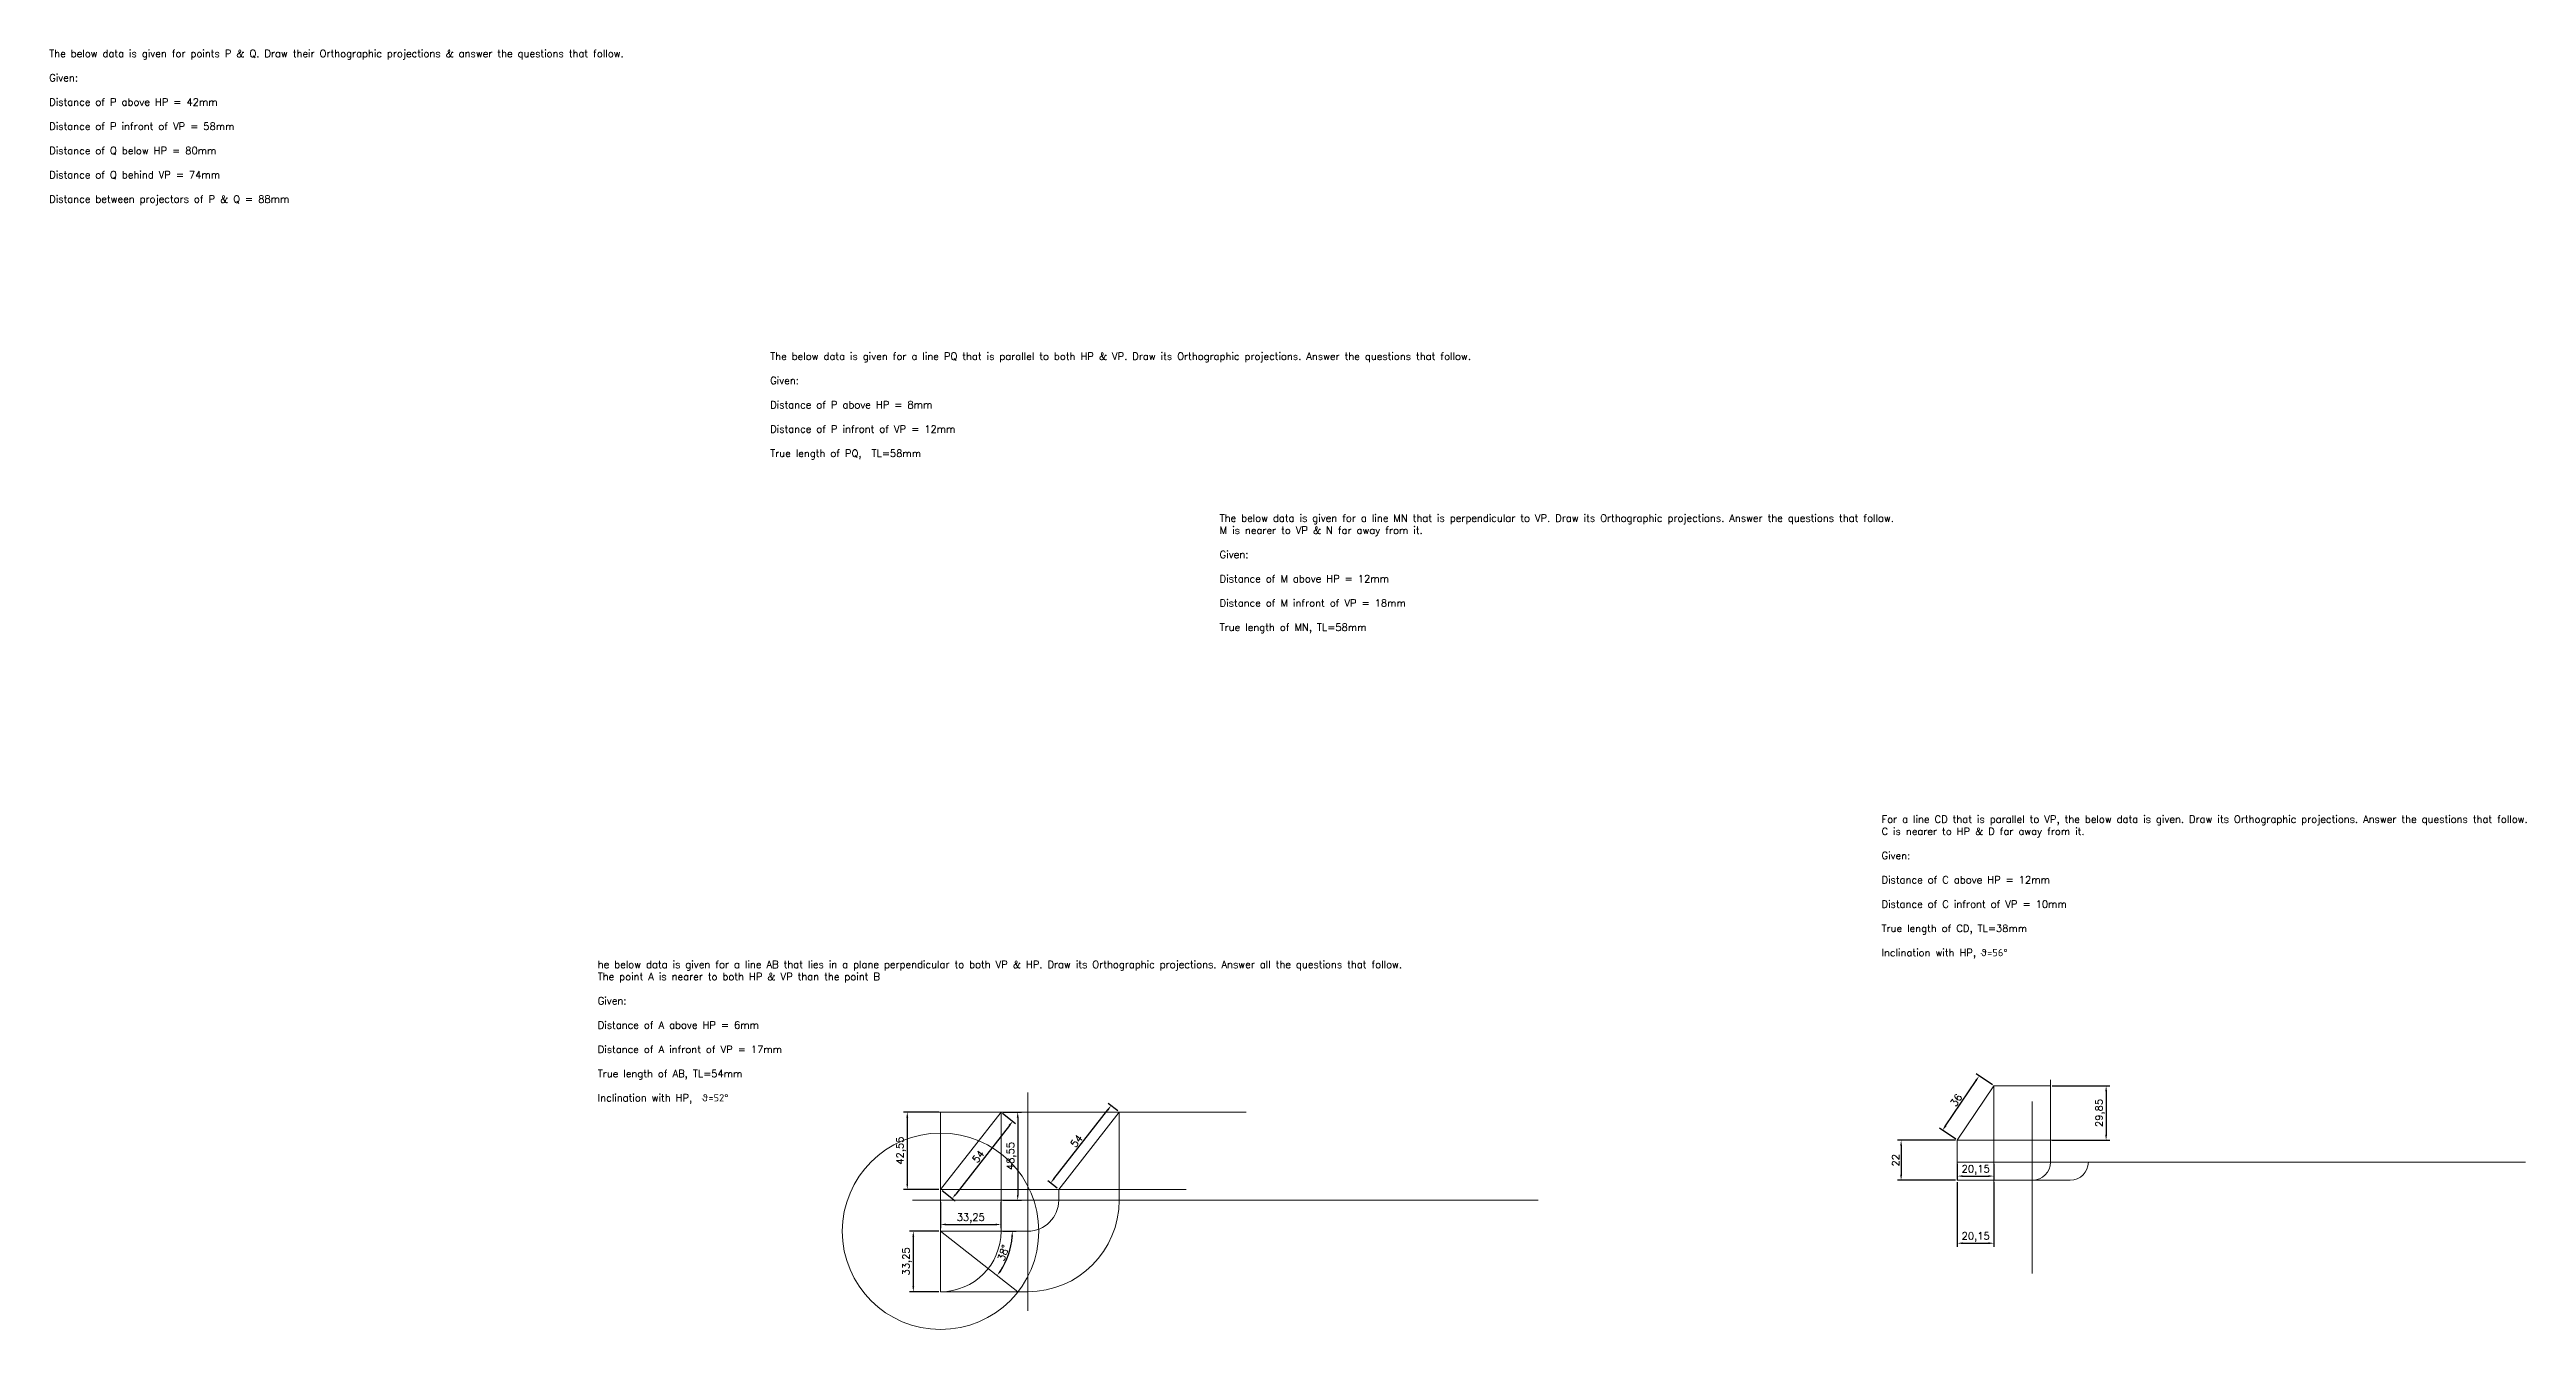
# Model space of a CAD drawing. Header units: millimetres. Extents: x -9631 to 7217, y -631 to 1394.
# Drawn here: x -2780 to -1418, y 353 to 1057 of the extents above; entities that cross this region are included whole.
import ezdxf

# ---------------------------------------------------------------- set-up
doc = ezdxf.new("R2010")
doc.units = ezdxf.units.MM
doc.header["$PDMODE"] = 35
doc.header["$PDSIZE"] = 2
doc.layers.get('0').update_dxf_attribs({"lineweight": 15})
doc.styles.get("Standard").update_dxf_attribs({"font": 'simplex8.shx'})
doc.dimstyles.new('ISO-25', dxfattribs={"dimtxt": 4, "dimasz": 3, "dimexe": 2, "dimexo": 1, "dimgap": 1, "dimtad": 1, "dimrnd": 0.05, "dimtxsty": 'Standard', "dimcen": 2.5, "dimadec": 0, "dimazin": 0, "dimtfac": 1, "dimtmove": 0, "dimatfit": 3, "dimfxl": 1, "dimarcsym": 0})

# ---------------------------------------------------------------- blocks, each defined once
blk = doc.blocks.new('*D170')
at = {"color": 0, "lineweight": -2, "transparency": 16777216}
for p, q in [((-1679, 486.8), (-1647.4, 486.8)), ((-1649.4, 483.8), (-1649.4, 459.9)), ((-1679, 456.9), (-1647.4, 456.9))]:
    blk.add_line(p, q, dxfattribs=at)
at = {"color": 0, "transparency": 16777216}
for points in [[(-1649.9, 483.8), (-1648.9, 483.8), (-1649.4, 486.8)], [(-1649.9, 459.9), (-1648.9, 459.9), (-1649.4, 456.9)]]:
    blk.add_solid(points, dxfattribs=at)
at = {"layer": 'Defpoints', "color": 0, "transparency": 16777216}
for p in [(-1680, 486.8), (-1680, 456.9), (-1649.4, 456.9)]:
    blk.add_point(p, dxfattribs=at)
at = {"color": 0, "transparency": 16777216, "insert": (-1652.7, 471.9), "char_height": 4, "attachment_point": 5, "rotation": 90}
blk.add_mtext('29,85', dxfattribs=at)
blk = doc.blocks.new('*D171')
at = {"color": 0, "lineweight": -2, "transparency": 16777216}
for p, q in [((-1731.2, 433.9), (-1731.2, 398.3)), ((-1711.1, 433.9), (-1711.1, 398.3)), ((-1728.2, 400.3), (-1714.1, 400.3))]:
    blk.add_line(p, q, dxfattribs=at)
at = {"color": 0, "transparency": 16777216}
for points in [[(-1728.2, 400.8), (-1728.2, 399.8), (-1731.2, 400.3)], [(-1714.1, 400.8), (-1714.1, 399.8), (-1711.1, 400.3)]]:
    blk.add_solid(points, dxfattribs=at)
at = {"layer": 'Defpoints', "color": 0, "transparency": 16777216}
for p in [(-1731.2, 434.9), (-1711.1, 434.9), (-1711.1, 400.3)]:
    blk.add_point(p, dxfattribs=at)
at = {"color": 0, "transparency": 16777216, "insert": (-1721.1, 403.7), "char_height": 4, "attachment_point": 5}
blk.add_mtext('20,15', dxfattribs=at)
blk = doc.blocks.new('*D172')
at = {"color": 0, "lineweight": -2, "transparency": 16777216}
for p, q in [((-1711.9, 487.3), (-1720.9, 493.4)), ((-1737.7, 464.9), (-1720.9, 489.8)), ((-1732, 457.5), (-1741, 463.5))]:
    blk.add_line(p, q, dxfattribs=at)
at = {"color": 0, "transparency": 16777216}
for points in [[(-1721.3, 490.1), (-1720.5, 489.5), (-1719.2, 492.3)], [(-1738.1, 465.2), (-1737.2, 464.6), (-1739.3, 462.4)]]:
    blk.add_solid(points, dxfattribs=at)
at = {"layer": 'Defpoints', "color": 0, "transparency": 16777216}
for p in [(-1719.2, 492.3), (-1711.1, 486.8), (-1731.2, 456.9)]:
    blk.add_point(p, dxfattribs=at)
at = {"color": 0, "transparency": 16777216, "insert": (-1731.8, 479), "char_height": 4, "attachment_point": 5, "rotation": 56}
blk.add_mtext('36', dxfattribs=at)
blk = doc.blocks.new('*D173')
at = {"color": 0, "lineweight": -2, "transparency": 16777216}
for p, q in [((-1732.2, 456.9), (-1764.1, 456.9)), ((-1762.1, 453.9), (-1762.1, 437.9)), ((-1732.2, 434.9), (-1764.1, 434.9))]:
    blk.add_line(p, q, dxfattribs=at)
at = {"color": 0, "transparency": 16777216}
for points in [[(-1762.6, 453.9), (-1761.6, 453.9), (-1762.1, 456.9)], [(-1762.6, 437.9), (-1761.6, 437.9), (-1762.1, 434.9)]]:
    blk.add_solid(points, dxfattribs=at)
at = {"layer": 'Defpoints', "color": 0, "transparency": 16777216}
for p in [(-1731.2, 456.9), (-1762.1, 434.9), (-1731.2, 434.9)]:
    blk.add_point(p, dxfattribs=at)
at = {"color": 0, "transparency": 16777216, "insert": (-1765.1, 445.9), "char_height": 4, "attachment_point": 5, "rotation": 90}
blk.add_mtext('22', dxfattribs=at)
blk = doc.blocks.new('*D174')
at = {"color": 0, "lineweight": -2, "transparency": 16777216}
for p, q in [((-1731.2, 443.9), (-1731.2, 435.2)), ((-1728.2, 437.2), (-1714.1, 437.2)), ((-1711.1, 443.9), (-1711.1, 435.2))]:
    blk.add_line(p, q, dxfattribs=at)
at = {"color": 0, "transparency": 16777216}
for points in [[(-1728.2, 437.7), (-1728.2, 436.7), (-1731.2, 437.2)], [(-1714.1, 437.7), (-1714.1, 436.7), (-1711.1, 437.2)]]:
    blk.add_solid(points, dxfattribs=at)
at = {"layer": 'Defpoints', "color": 0, "transparency": 16777216}
for p in [(-1731.2, 444.9), (-1711.1, 444.9), (-1711.1, 437.2)]:
    blk.add_point(p, dxfattribs=at)
at = {"color": 0, "transparency": 16777216, "insert": (-1721.1, 440.6), "char_height": 4, "attachment_point": 5}
blk.add_mtext('20,15', dxfattribs=at)
blk = doc.blocks.new('*D175')
at = {"color": 0, "lineweight": -2, "transparency": 16777216}
for p, q in [((-2291.1, 472.4), (-2310.4, 472.4)), ((-2308.4, 469.4), (-2308.4, 432.9)), ((-2291.1, 429.9), (-2310.4, 429.9))]:
    blk.add_line(p, q, dxfattribs=at)
at = {"color": 0, "transparency": 16777216}
for points in [[(-2308.9, 469.4), (-2307.9, 469.4), (-2308.4, 472.4)], [(-2308.9, 432.9), (-2307.9, 432.9), (-2308.4, 429.9)]]:
    blk.add_solid(points, dxfattribs=at)
at = {"layer": 'Defpoints', "color": 0, "transparency": 16777216}
for p in [(-2290.1, 472.4), (-2308.4, 429.9), (-2290.1, 429.9)]:
    blk.add_point(p, dxfattribs=at)
at = {"color": 0, "transparency": 16777216, "insert": (-2311.8, 451.2), "char_height": 4, "attachment_point": 5, "rotation": 90}
blk.add_mtext('42,55', dxfattribs=at)
blk = doc.blocks.new('*D176')
at = {"color": 0, "lineweight": -2, "transparency": 16777216}
for p, q in [((-2192.7, 473.1), (-2198, 477.2)), ((-2227.8, 435.7), (-2198.2, 473.6)), ((-2226, 430.5), (-2231.2, 434.6))]:
    blk.add_line(p, q, dxfattribs=at)
at = {"color": 0, "transparency": 16777216}
for points in [[(-2198.6, 473.9), (-2197.8, 473.2), (-2196.4, 475.9)], [(-2228.2, 436), (-2227.4, 435.4), (-2229.6, 433.4)]]:
    blk.add_solid(points, dxfattribs=at)
at = {"layer": 'Defpoints', "color": 0, "transparency": 16777216}
for p in [(-2196.4, 475.9), (-2191.9, 472.4), (-2225.2, 429.9)]:
    blk.add_point(p, dxfattribs=at)
at = {"color": 0, "transparency": 16777216, "insert": (-2215.4, 456.5), "char_height": 4, "attachment_point": 5, "rotation": 52}
blk.add_mtext('54', dxfattribs=at)
blk = doc.blocks.new('*D177')
at = {"color": 0, "lineweight": -2, "transparency": 16777216}
for p, q in [((-2252.3, 465), (-2281.8, 427.2)), ((-2256.1, 471.8), (-2248.9, 466.2)), ((-2289.3, 429.3), (-2282.1, 423.6))]:
    blk.add_line(p, q, dxfattribs=at)
at = {"color": 0, "transparency": 16777216}
for points in [[(-2252.7, 465.4), (-2251.9, 464.7), (-2250.4, 467.4)], [(-2282.2, 427.5), (-2281.4, 426.9), (-2283.7, 424.9)]]:
    blk.add_solid(points, dxfattribs=at)
at = {"layer": 'Defpoints', "color": 0, "transparency": 16777216}
for p in [(-2256.9, 472.4), (-2290.1, 429.9), (-2283.7, 424.9)]:
    blk.add_point(p, dxfattribs=at)
at = {"color": 0, "transparency": 16777216, "insert": (-2269.4, 448), "char_height": 4, "attachment_point": 5, "rotation": 52}
blk.add_mtext('54', dxfattribs=at)
blk = doc.blocks.new('*D178')
at = {"color": 0, "lineweight": -2, "transparency": 16777216}
for p, q in [((-2291.1, 406.9), (-2307.1, 406.9)), ((-2305.1, 403.9), (-2305.1, 376.6)), ((-2291.1, 373.6), (-2307.1, 373.6))]:
    blk.add_line(p, q, dxfattribs=at)
at = {"color": 0, "transparency": 16777216}
for points in [[(-2305.6, 403.9), (-2304.6, 403.9), (-2305.1, 406.9)], [(-2305.6, 376.6), (-2304.6, 376.6), (-2305.1, 373.6)]]:
    blk.add_solid(points, dxfattribs=at)
at = {"layer": 'Defpoints', "color": 0, "transparency": 16777216}
for p in [(-2290.1, 406.9), (-2305.1, 373.6), (-2290.1, 373.6)]:
    blk.add_point(p, dxfattribs=at)
at = {"color": 0, "transparency": 16777216, "insert": (-2308.5, 390.3), "char_height": 4, "attachment_point": 5, "rotation": 90}
blk.add_mtext('33,25', dxfattribs=at)
blk = doc.blocks.new('*D179')
at = {"color": 0, "lineweight": -2, "transparency": 16777216}
for p, q in [((-2290.1, 422.9), (-2290.1, 408.6)), ((-2256.9, 422.9), (-2256.9, 408.6)), ((-2287.1, 410.6), (-2259.9, 410.6))]:
    blk.add_line(p, q, dxfattribs=at)
at = {"color": 0, "transparency": 16777216}
for points in [[(-2287.1, 411.1), (-2287.1, 410.1), (-2290.1, 410.6)], [(-2259.9, 411.1), (-2259.9, 410.1), (-2256.9, 410.6)]]:
    blk.add_solid(points, dxfattribs=at)
at = {"layer": 'Defpoints', "color": 0, "transparency": 16777216}
for p in [(-2290.1, 423.9), (-2256.9, 423.9), (-2256.9, 410.6)]:
    blk.add_point(p, dxfattribs=at)
at = {"color": 0, "transparency": 16777216, "insert": (-2273.5, 414), "char_height": 4, "attachment_point": 5}
blk.add_mtext('33,25', dxfattribs=at)
blk = doc.blocks.new('*D180')
at = {"color": 0, "lineweight": -2, "transparency": 16777216}
for p, q in [((-2255.9, 472.4), (-2245.7, 472.4)), ((-2247.7, 469.4), (-2247.7, 426.9)), ((-2255.9, 423.9), (-2245.7, 423.9))]:
    blk.add_line(p, q, dxfattribs=at)
at = {"color": 0, "transparency": 16777216}
for points in [[(-2248.2, 469.4), (-2247.2, 469.4), (-2247.7, 472.4)], [(-2248.2, 426.9), (-2247.2, 426.9), (-2247.7, 423.9)]]:
    blk.add_solid(points, dxfattribs=at)
at = {"layer": 'Defpoints', "color": 0, "transparency": 16777216}
for p in [(-2256.9, 472.4), (-2256.9, 423.9), (-2247.7, 423.9)]:
    blk.add_point(p, dxfattribs=at)
at = {"color": 0, "transparency": 16777216, "insert": (-2251.1, 448.2), "char_height": 4, "attachment_point": 5, "rotation": 90}
blk.add_mtext('48,55', dxfattribs=at)
blk = doc.blocks.new('*D181')
at = {"color": 0, "lineweight": -2, "transparency": 16777216}
blk.add_line((-2255.9, 406.9), (-2248.6, 406.9), dxfattribs=at)
blk.add_arc((-2290.1, 406.9), 39.5, 326.3548, 355.6452, dxfattribs=at)
at = {"color": 0, "transparency": 16777216}
for points in [[(-2251.3, 403.9), (-2250.3, 403.9), (-2250.6, 406.9)], [(-2256.8, 384.7), (-2257.7, 385.3), (-2259, 382.6)]]:
    blk.add_solid(points, dxfattribs=at)
at = {"layer": 'Defpoints', "color": 0, "transparency": 16777216}
for p in [(-2290.1, 406.9), (-2290.1, 406.9), (-2256.9, 406.9), (-2254.4, 390), (-2247.6, 373.6)]:
    blk.add_point(p, dxfattribs=at)
at = {"color": 0, "transparency": 16777216, "insert": (-2255.6, 395), "char_height": 4, "attachment_point": 5, "rotation": 71}
blk.add_mtext('38°', dxfattribs=at)

msp = doc.modelspace()

# ---------------------------------------------------------------- linework, layer by layer
for p, q in [((-1679.979, 444.931), (-1679.979, 490.168)), ((-2242.169, 483.137), (-2242.169, 363.167)), ((-1731.203, 456.931), (-1711.072, 486.776)), ((-1711.072, 486.776), (-1711.072, 420.274)), ((-1711.072, 486.776), (-1679.979, 486.776)), ((-1689.979, 478.151), (-1689.979, 383.681)), ((-2256.871, 472.438), (-2309.278, 472.438)), ((-2290.117, 429.885), (-2256.871, 472.438)), ((-2290.117, 429.885), (-2290.117, 472.438)), ((-2256.871, 472.438), (-2256.871, 406.885)), ((-2256.871, 472.438), (-2122.036, 472.438)), ((-2225.169, 429.885), (-2191.923, 472.438)), ((-2191.923, 423.885), (-2191.923, 472.438)), ((-1731.203, 444.931), (-1731.203, 456.931)), ((-1731.203, 456.931), (-1731.203, 446.931)), ((-1731.203, 456.931), (-1659.159, 456.931)), ((-1731.203, 444.931), (-1418.936, 444.931)), ((-1731.203, 444.931), (-1731.203, 434.931)), ((-2305.579, 423.885), (-1961.527, 423.885)), ((-2290.117, 423.885), (-2290.117, 429.885)), ((-2290.117, 429.885), (-2155.062, 429.885)), ((-2290.117, 423.885), (-2290.117, 406.885)), ((-2225.169, 423.885), (-2225.169, 429.885)), ((-1731.203, 434.931), (-1697.108, 434.931)), ((-1697.108, 434.931), (-1669.159, 434.931)), ((-2290.117, 406.885), (-2256.871, 406.885)), ((-2290.117, 406.885), (-2290.117, 373.64)), ((-2290.117, 406.885), (-2247.564, 373.64)), ((-2256.871, 406.885), (-2242.169, 406.885)), ((-2290.117, 373.64), (-2242.169, 373.64)), ((-2290.117, 373.64), (-2242.169, 373.64))]:
    msp.add_line(p, q)
msp.add_circle((-2290.117, 406.885), 54)
for centre, radius in [((-1689.979, 444.931), 10), ((-1669.159, 444.931), 10), ((-2242.169, 423.885), 17), ((-2242.169, 423.885), 50.246), ((-2290.117, 406.885), 33.246)]:
    msp.add_arc(centre, radius, 270, 0)

# ---------------------------------------------------------------- texts
at = {"char_height": 4, "attachment_point": 1}
for s, insert, width in [('The below data is given for points P & Q. Draw their Orthographic projections & answer the questions that follow.\\P\\PGiven:\\P\\PDistance of P above HP = 42mm\\P\\PDistance of P infront of VP = 58mm\\P\\PDistance of Q below HP = 80mm\\P\\PDistance of Q behind VP = 74mm\\P\\PDistance between projectors of P & Q = 88mm', (-2780.077, 1056.356), 382.2), ('The below data is given for a line PQ that is parallel to both HP & VP. Draw its Orthographic projections. Answer the questions that follow.\\P\\PGiven:\\P\\PDistance of P above HP = 8mm\\P\\PDistance of P infront of VP = 12mm\\P\\PTrue length of PQ,  TL=58mm', (-2383.766, 889.918), 469.2), ('The below data is given for a line MN that is perpendicular to VP. Draw its Orthographic projections. Answer the questions that follow.\\PM is nearer to VP & N far away from it.\\P\\PGiven:\\P\\PDistance of M above HP = 12mm\\P\\PDistance of M infront of VP = 18mm\\P\\PTrue length of MN, TL=58mm', (-2136.68, 800.943), 450), ('For a line CD that is parallel to VP, the below data is given. Draw its Orthographic projections. Answer the questions that follow.\\PC is nearer to HP & D far away from it.\\P\\PGiven:\\P\\PDistance of C above HP = 12mm\\P\\PDistance of C infront of VP = 10mm\\P\\PTrue length of CD, TL=38mm\\P\\PInclination with HP, θ=56°', (-1772.853, 635.421), 432), ('he below data is given for a line AB that lies in a plane perpendicular to both VP & HP. Draw its Orthographic projections. Answer all the questions that follow.\\PThe point A is nearer to both HP & VP than the point B\\P\\PGiven:\\P\\PDistance of A above HP = 6mm\\P\\PDistance of A infront of VP = 17mm\\P\\PTrue length of AB, TL=54mm\\P\\PInclination with HP,  θ=52°', (-2478.562, 555.58), 538.4)]:
    msp.add_mtext(s, dxfattribs=dict(at, insert=insert, width=width))

# ---------------------------------------------------------------- dimensions: what is measured, and where the dimension line sits
for p1, p2, distance, picture, middle in [((-1731.203, 456.931), (-1711.072, 486.776), 9.81, '*D172', (-1731.757, 479.017)), ((-2225.169, 429.885), (-2191.923, 472.438), 5.659, '*D176', (-2215.369, 456.493)), ((-2256.871, 472.438), (-2290.117, 429.885), 8.169, '*D177', (-2269.421, 447.98))]:
    dim = msp.add_aligned_dim(p1=p1, p2=p2, distance=distance, dimstyle='ISO-25', override={"dimfxl": 1.25})
    dim.commit()
    dim.dimension.update_dxf_attribs({"geometry": picture, "text_midpoint": middle})
for base, p1, p2, picture, middle in [((-1649.3575, 456.9308), (-1679.9787, 486.7761), (-1679.9787, 456.9308), '*D170', (-1652.7385, 471.8534)), ((-2308.434, 429.885), (-2290.117, 472.438), (-2290.117, 429.885), '*D175', (-2311.815, 451.162)), ((-2247.741, 423.885), (-2256.871, 472.438), (-2256.871, 423.885), '*D180', (-2251.122, 448.162)), ((-1762.13, 434.931), (-1731.203, 456.931), (-1731.203, 434.931), '*D173', (-1765.13, 445.931)), ((-2305.1085, 373.6398), (-2290.117, 406.8855), (-2290.117, 373.6398), '*D178', (-2308.4895, 390.2626))]:
    dim = msp.add_linear_dim(base=base, p1=p1, p2=p2, angle=90, dimstyle='ISO-25', override={"dimfxl": 1.25})
    dim.commit()
    dim.dimension.update_dxf_attribs({"geometry": picture, "text_midpoint": middle})
for base, p1, p2, picture, middle in [((-1711.072, 437.188), (-1731.203, 444.931), (-1711.072, 444.931), '*D174', (-1721.137, 440.569)), ((-2256.871, 410.637), (-2290.117, 423.885), (-2256.871, 423.885), '*D179', (-2273.494, 414.018)), ((-1711.072, 400.299), (-1731.203, 434.931), (-1711.072, 434.931), '*D171', (-1721.137, 403.68))]:
    dim = msp.add_linear_dim(base=base, p1=p1, p2=p2, dimstyle='ISO-25', override={"dimfxl": 1.25})
    dim.commit()
    dim.dimension.update_dxf_attribs({"geometry": picture, "text_midpoint": middle})
dim = msp.add_angular_dim_2l(base=(-2254.433, 389.993), line1=((-2290.117, 406.885), (-2256.871, 406.885)), line2=((-2290.117, 406.885), (-2247.564, 373.64)), dimstyle='ISO-25', override={"dimfxl": 1.25})
dim.commit()
dim.dimension.update_dxf_attribs({"geometry": '*D181', "text_midpoint": (-2255.624, 395.009)})

doc.saveas('drawing.dxf')
